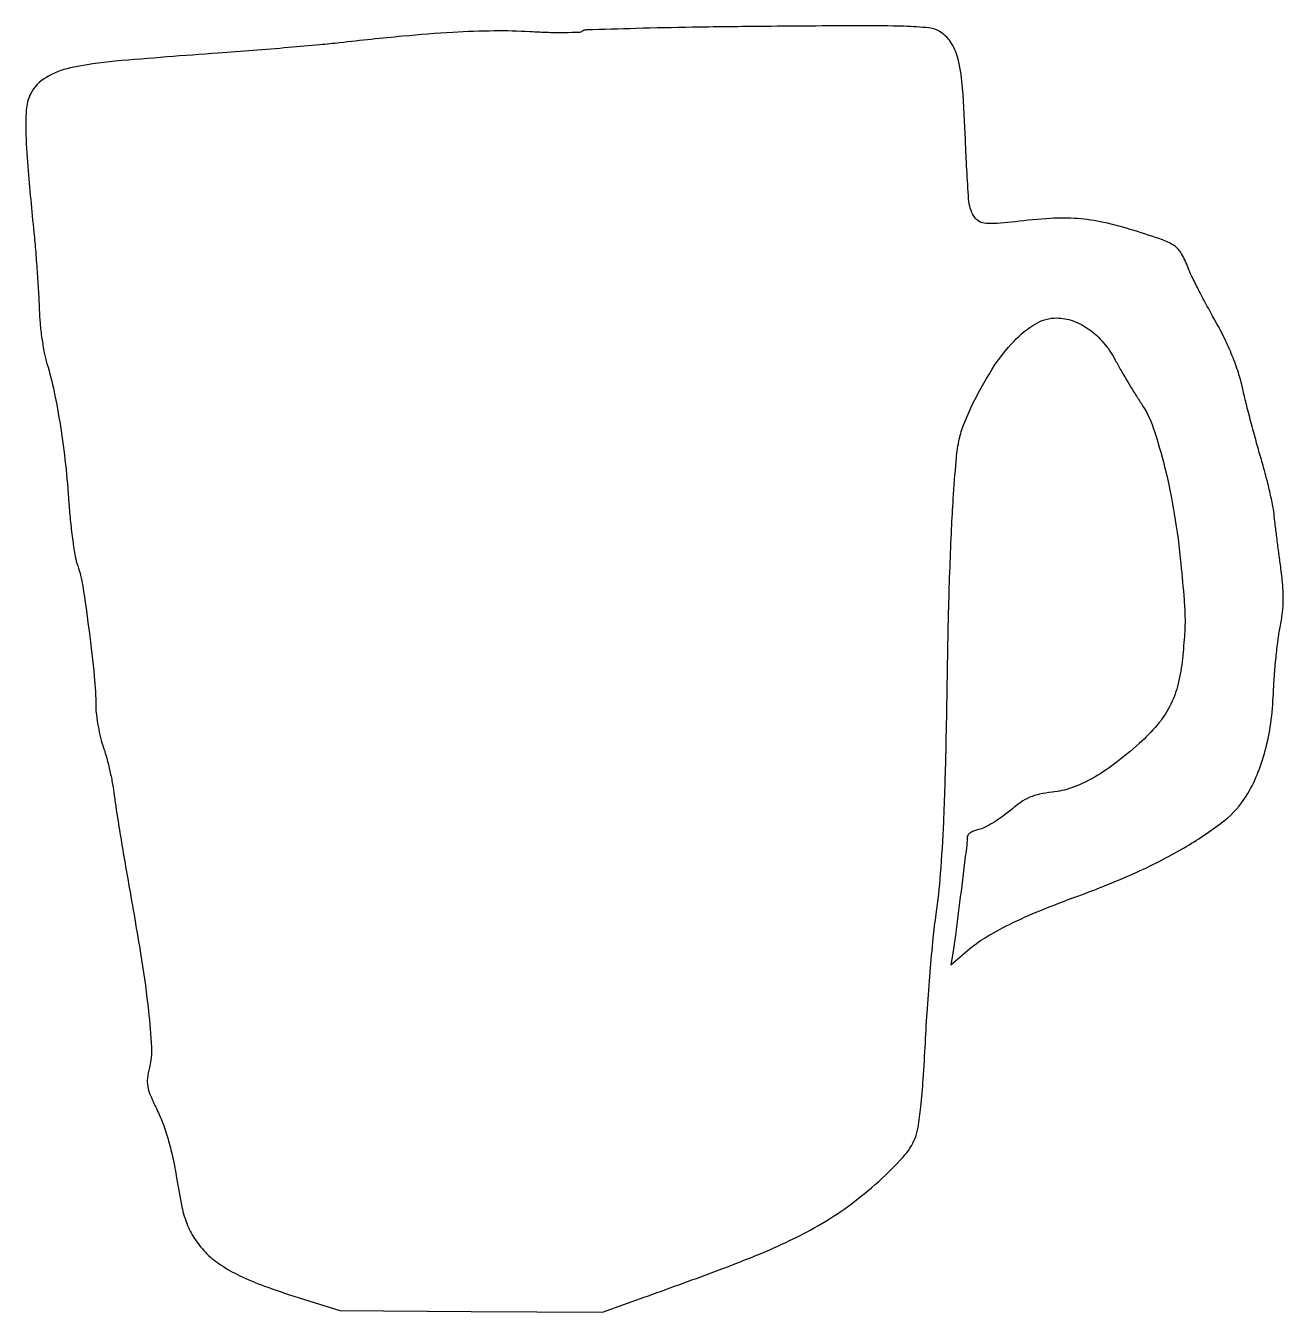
# Model space of a CAD drawing. Extents: x 0 to 302, y 1 to 309.
import ezdxf

# ---------------------------------------------------------------- set-up
doc = ezdxf.new("R2010")
doc.units = 0

msp = doc.modelspace()

# ---------------------------------------------------------------- linework, layer by layer
msp.add_lwpolyline([(133.663268, 307.717255, -0.140345), (132.778942, 307.430637, -0.006158), (129.509087, 307.357901, -0.010027), (125.586092, 307.397631, -0.006951), (121.1549, 307.593096, 0.017509), (112.546843, 307.79086, 0.011482), (102.632248, 307.443631, 0.009227), (90.632416, 306.524768, 0.004621), (75.5, 304.943477, -0.005696), (70.72652, 304.455038, -0.001577), (63.221675, 303.797275, -0.001592), (54.718269, 303.106275, -0.001667), (46.339744, 302.480373, 0.003577), (21.651548, 300.541206, 0.031823), (10.874142, 298.921567, 0.081729), (4.978385, 296.594812, 0.139537), (1.379081, 292.766168, 0.096438), (0.382253, 289.36334, 0.028852), (0.192251, 283.936527, 0.016009), (0.665378, 275.296731, 0.002992), (2.134058, 259.5, -0.004145), (2.565579, 254.739598, -0.003173), (2.961174, 249.528125, -0.003208), (3.269256, 244.644402, -0.007577), (3.42033, 241, 0.016887), (3.617135, 237.726498, 0.012122), (4.048775, 234.0875, 0.012264), (4.629381, 230.639697, 0.025674), (5.282908, 228, -0.022206), (6.988975, 221.30814, -0.012359), (8.50012, 213.027589, -0.011585), (9.720565, 203.879018, -0.010914), (10.544487, 194.5, 0.009058), (10.922719, 190.003056, 0.009458), (11.459406, 185.587195, 0.009189), (12.064863, 181.792865, 0.040547), (12.641317, 179.605345, -0.046941), (13.845596, 174.786586, -0.005681), (15.369011, 163.95463, -0.006999), (16.627878, 152.995183, -0.024603), (16.990925, 145.90655, 0.030396), (17.125758, 143.760638, 0.015234), (17.542733, 141.074253, 0.015067), (18.14475, 138.311952, 0.021523), (18.856675, 135.90655, -0.017398), (19.620032, 133.403421, -0.009859), (20.378078, 130.325674, -0.009834), (21.020626, 127.189855, -0.015947), (21.428673, 124.5, 0.008671), (21.881312, 121.192342, 0.001927), (22.775085, 115.553546, 0.002001), (23.858908, 109.046816, 0.00193), (25.007707, 102.469519, -0.004272), (27.963913, 85.063498, -0.012098), (29.628107, 72.856396, -0.01545), (30.327971, 64.170762, -0.074659), (29.837249, 59.256936, 0.033709), (29.371584, 56.715025, 0.075293), (29.443127, 54.756308, 0.054295), (30.117875, 52.538124, 0.011117), (31.813452, 48.801749, -0.025318), (33.202993, 45.493244, -0.017501), (34.449784, 41.627609, -0.016302), (35.514212, 37.359371, -0.01422), (36.353712, 32.832306, 0.013648), (37.630234, 25.904323, 0.04292), (39.005091, 21.384538, 0.057557), (40.875534, 17.928472, 0.043614), (43.649449, 14.623278, 0.052266), (47.046368, 11.870915, 0.032396), (51.527256, 9.354157, 0.024798), (57.476354, 6.857133, 0.011173), (65.5, 4.149395), (75.5, 1.021782), (107, 0.806072), (138.5, 0.590362), (148.5, 4.177173, 0.002474), (165.188142, 10.256271, 0.008938), (175.726175, 14.369793, 0.013675), (183.404846, 17.774801, 0.018511), (190.131093, 21.291524, 0.028447), (197.591075, 26.132768, 0.025205), (204.774565, 31.9766, 0.025401), (210.613662, 37.800731, 0.085233), (213.499535, 42.344645, 0.06099), (214.225702, 44.928736, 0.011334), (214.863673, 49.829395, 0.009941), (215.441517, 56.461743, 0.004429), (215.951394, 65.217713, -0.004764), (216.435893, 73.442896, -0.003916), (217.105524, 82.213953, -0.003956), (217.847574, 90.26201, -0.010476), (218.54415, 96, 0.016471), (219.603808, 105.699402, 0.008097), (220.344444, 118.093954, 0.005464), (220.902459, 135.225382, 0.001694), (221.372747, 161, -0.003228), (221.555354, 169.567329, -0.00227), (221.866775, 179.203448, -0.00229), (222.248922, 188.422543, -0.004802), (222.647725, 195.586204, -0.004636), (223.327536, 204.695739, -0.027404), (223.987894, 209.431295, -0.042324), (225.042683, 213.12803, -0.021352), (226.955163, 217.586204, -0.027828), (231.995129, 226.733836, -0.050898), (237.21849, 233.451154, -0.066665), (242.419361, 237.614263, -0.137659), (247.400038, 238.98355, -0.085766), (251.368507, 238.276078, -0.068513), (255.219528, 236.249875, -0.062595), (258.681272, 233.049498, -0.051895), (261.5, 228.892774, 0.007191), (262.880246, 226.405232, 0.004565), (264.555785, 223.546071, 0.004584), (266.252287, 220.768902, 0.008461), (267.689905, 218.547912, -0.066393), (270.588562, 212.679583, -0.020901), (273.34086, 203.264653, -0.019724), (275.659406, 192.010198, -0.016846), (277.230034, 180, -0.003091), (278.010597, 171.36651, -0.017973), (278.230031, 166.802434, -0.022814), (278.092489, 162.700679, -0.006913), (277.514377, 156.5, -0.038347), (276.429065, 150.650319, -0.055795), (274.525673, 145.765837, -0.054828), (271.56055, 141.362173, -0.03548), (267.265804, 136.960285, -0.019762), (261.299175, 132.063146, -0.034541), (255.94812, 128.567278, -0.041744), (251.020967, 126.3302, -0.060051), (246.353558, 125.27273, 0.026298), (243.333614, 124.799524, 0.051585), (241.019855, 124.055571, 0.048919), (238.830158, 122.825182, 0.0214), (236.180959, 120.800832, -0.019313), (234.186986, 119.263943, -0.018928), (232.067219, 117.87457, -0.019205), (230.118246, 116.799869, -0.06513), (228.75, 116.322861, 0.038356), (227.697347, 116.017827, 0.051359), (226.807813, 115.575608, 0.062029), (226.194783, 115.071834, 0.192065), (226, 114.583464, -0.03058), (225.877488, 112.582198, -0.000504), (224.502207, 101.483876, -0.001077), (223.170681, 91.010175, -0.010989), (222.513922, 86.681801), (222.02272, 83.863601), (225.997937, 87.266239, -0.040479), (230.326562, 90.402666, -0.021742), (236.109517, 93.581764, -0.01792), (243.420131, 96.875692, -0.010105), (252.5, 100.369044, 0.018973), (266.703546, 106.124801, 0.028081), (278.625788, 112.31799, 0.032373), (287.713839, 118.535045, 0.088361), (292.887718, 124.318323, 0.04038), (295.518061, 129.460057, 0.033291), (297.48894, 135.297986, 0.030753), (298.792569, 141.811219, 0.024232), (299.421972, 148.977814, -0.008881), (299.656089, 153.087474, -0.006826), (300.052541, 157.564672, -0.006908), (300.538428, 161.742297, -0.01628), (301.044891, 164.838092, 0.019806), (301.594136, 168.350596, 0.026695), (301.793866, 171.561232, 0.024051), (301.657659, 175.021603, 0.012327), (301.171794, 179.338092, -0.001477), (300.706807, 182.792883, -0.001274), (300.238373, 186.424315, -0.001283), (299.830442, 189.719423, -0.003726), (299.571278, 192, 0.023927), (299.211359, 194.325585, 0.007206), (298.444915, 197.821875, 0.007203), (297.470811, 201.724234, 0.007765), (296.407294, 205.5, -0.004926), (295.257657, 209.494491, -0.003337), (294.023053, 214.067211, -0.003362), (292.889375, 218.501347, -0.00671), (292.063324, 222.026677, 0.02356), (291.023509, 225.875598, 0.018808), (289.555161, 229.915945, 0.017479), (287.664702, 234.136198, 0.014161), (285.354239, 238.526677, -0.004947), (283.323539, 242.218809, -0.005189), (281.39908, 245.892211, -0.004987), (279.80293, 249.095905, -0.022974), (278.983691, 251, 0.038691), (277.401183, 254.381498, 0.11344), (275.675758, 256.26747, 0.067814), (272.816819, 257.714284, 0.007962), (266.015547, 259.946626, 0.020911), (258.677566, 261.894026, 0.036215), (252.437605, 262.806446, 0.034129), (245.882416, 262.836365, 0.016349), (237.5, 262.026101, -0.036766), (230.506939, 261.637161, -0.25708), (227.646274, 263.279627, -0.12066), (226.322862, 267.466099, -0.006293), (225.563981, 281.655337, 0.00716), (224.87755, 294.085502, 0.039475), (223.886533, 300.714597, 0.078652), (222.249263, 304.763326, 0.112848), (219.576362, 307.541923, 0.120345), (216.820131, 308.518457, 0.017644), (210.860582, 308.910437, 0.008897), (200.335886, 309.043067, 0.000952), (175.906104, 308.869704, 0.001759), (160.074412, 308.671534, 0.00281), (146.55195, 308.378669, 0.000576), (134.670158, 308.040829, 0.141615)], format="xyb", close=True)

doc.saveas('drawing.dxf')
